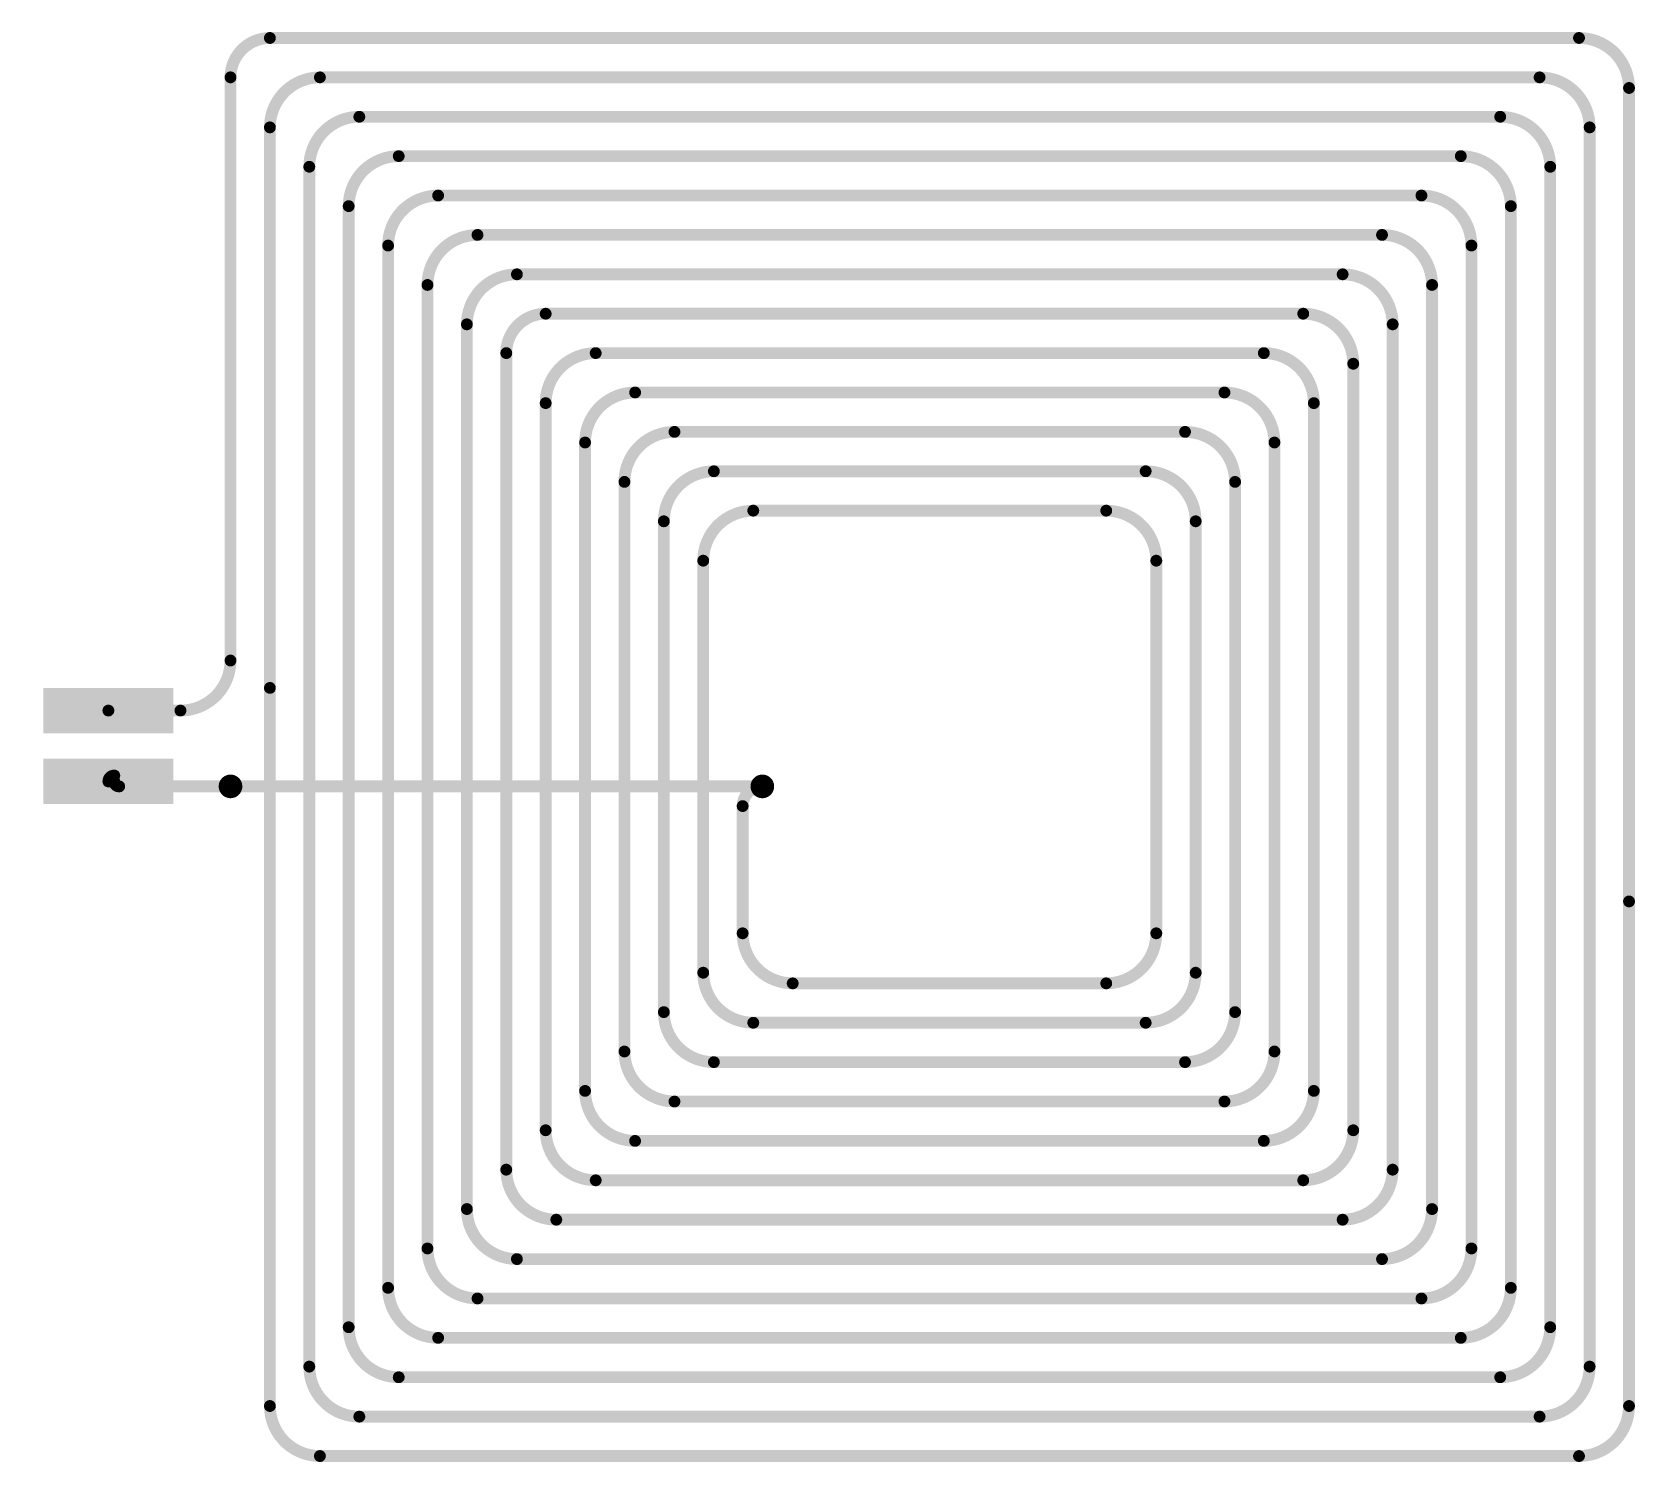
# Model space of a CAD drawing. Header units: inches. Extents: x 76.4 to 117.1, y 59.5 to 95.8.
import ezdxf

# ---------------------------------------------------------------- set-up
doc = ezdxf.new("R2010")
doc.units = ezdxf.units.IN
doc.layers.add('Bottom Layer', color=5, linetype='Continuous')
doc.layers.add('Top Layer', color=1, linetype='Continuous')

msp = doc.modelspace()

# ---------------------------------------------------------------- linework, layer by layer
at = {"layer": 'Bottom Layer', "const_width": 0.15}
for points in [[(81.195, 76.618, 1), (81.645, 76.618, 1)], [(94.695, 76.618, 1), (95.145, 76.618, 1)], [(81.345, 76.618, 1), (81.495, 76.618, 1)], [(94.845, 76.618, 1), (94.995, 76.618, 1)]]:
    msp.add_lwpolyline(points, format="xyb", close=True, dxfattribs=at)
at = {"layer": 'Bottom Layer', "const_width": 0.3}
msp.add_lwpolyline([(81.42, 76.618), (94.92, 76.618)], dxfattribs=at)
at = {"layer": 'Top Layer', "const_width": 0.3}
for points in [[(81.42, 94.618, -0.414214), (82.42, 95.618)], [(115.65, 95.618, -0.414214), (116.92, 94.348)], [(82.42, 93.348, -0.414214), (83.69, 94.618)], [(114.65, 94.618, -0.414214), (115.92, 93.348)], [(83.42, 92.348, -0.414214), (84.69, 93.618)], [(113.65, 93.618, -0.414214), (114.92, 92.348)], [(84.42, 91.348, -0.414214), (85.69, 92.618)], [(112.65, 92.618, -0.414214), (113.92, 91.348)], [(85.42, 90.348, -0.414214), (86.69, 91.618)], [(111.65, 91.618, -0.414214), (112.92, 90.348)], [(86.42, 89.348, -0.414214), (87.69, 90.618)], [(110.65, 90.618, -0.414214), (111.92, 89.348)], [(87.42, 88.348, -0.414214), (88.69, 89.618)], [(109.65, 89.618, -0.414214), (110.92, 88.348)], [(88.42, 87.618, -0.414214), (89.42, 88.618)], [(108.65, 88.618, -0.414214), (109.92, 87.348)], [(89.42, 86.348, -0.414214), (90.69, 87.618)], [(107.65, 87.618, -0.414214), (108.92, 86.348)], [(90.42, 85.348, -0.414214), (91.69, 86.618)], [(106.65, 86.618, -0.414214), (107.92, 85.348)], [(91.42, 84.348, -0.414214), (92.69, 85.618)], [(105.65, 85.618, -0.414214), (106.92, 84.348)], [(92.42, 83.348, -0.414214), (93.69, 84.618)], [(104.65, 84.618, -0.414214), (105.92, 83.348)], [(93.42, 82.348, -0.414214), (94.69, 83.618)], [(103.65, 83.618, -0.414214), (104.92, 82.348)], [(81.42, 79.813, -0.414214), (80.15, 78.543)], [(78.32, 76.743, -0.414214), (78.47, 76.893)], [(78.595, 76.618, -0.414214), (78.47, 76.743)], [(94.42, 76.118, -0.414214), (94.92, 76.618)], [(95.69, 71.618, -0.414214), (94.42, 72.888)], [(104.92, 72.888, -0.414214), (103.65, 71.618)], [(94.69, 70.618, -0.414214), (93.42, 71.888)], [(105.92, 71.888, -0.414214), (104.65, 70.618)], [(93.69, 69.618, -0.414214), (92.42, 70.888)], [(106.92, 70.888, -0.414214), (105.65, 69.618)], [(92.69, 68.618, -0.414214), (91.42, 69.888)], [(107.92, 69.888, -0.414214), (106.65, 68.618)], [(91.69, 67.618, -0.414214), (90.42, 68.888)], [(108.92, 68.888, -0.414214), (107.65, 67.618)], [(90.69, 66.618, -0.414214), (89.42, 67.888)], [(109.92, 67.888, -0.414214), (108.65, 66.618)], [(89.69, 65.618, -0.414214), (88.42, 66.888)], [(110.92, 66.888, -0.414214), (109.65, 65.618)], [(88.69, 64.618, -0.414214), (87.42, 65.888)], [(111.92, 65.888, -0.414214), (110.65, 64.618)], [(87.69, 63.618, -0.414214), (86.42, 64.888)], [(112.92, 64.888, -0.414214), (111.65, 63.618)], [(86.69, 62.618, -0.414214), (85.42, 63.888)], [(113.92, 63.888, -0.414214), (112.65, 62.618)], [(85.69, 61.618, -0.414214), (84.42, 62.888)], [(114.92, 62.888, -0.414214), (113.65, 61.618)], [(84.69, 60.618, -0.414214), (83.42, 61.888)], [(115.92, 61.888, -0.414214), (114.65, 60.618)], [(83.69, 59.618, -0.414214), (82.42, 60.888)], [(116.92, 60.888, -0.414214), (115.65, 59.618)]]:
    msp.add_lwpolyline(points, format="xyb", dxfattribs=at)
at = {"layer": 'Top Layer'}
for points, const_width in [([(82.42, 95.618), (115.65, 95.618)], 0.3), ([(81.42, 79.813), (81.42, 94.618)], 0.3), ([(83.69, 94.618), (114.65, 94.618)], 0.3), ([(116.92, 73.698), (116.92, 94.348)], 0.3), ([(84.69, 93.618), (113.65, 93.618)], 0.3), ([(82.42, 79.118), (82.42, 93.348)], 0.3), ([(115.92, 61.888), (115.92, 93.348)], 0.3), ([(85.69, 92.618), (112.65, 92.618)], 0.3), ([(83.42, 61.888), (83.42, 92.348)], 0.3), ([(114.92, 62.888), (114.92, 92.348)], 0.3), ([(86.69, 91.618), (111.65, 91.618)], 0.3), ([(84.42, 62.888), (84.42, 91.348)], 0.3), ([(113.92, 63.888), (113.92, 91.348)], 0.3), ([(87.69, 90.618), (110.65, 90.618)], 0.3), ([(85.42, 63.888), (85.42, 90.348)], 0.3), ([(112.92, 64.888), (112.92, 90.348)], 0.3), ([(88.69, 89.618), (109.65, 89.618)], 0.3), ([(86.42, 64.888), (86.42, 89.348)], 0.3), ([(111.92, 65.888), (111.92, 89.348)], 0.3), ([(89.42, 88.618), (108.65, 88.618)], 0.3), ([(87.42, 65.888), (87.42, 88.348)], 0.3), ([(110.92, 66.888), (110.92, 88.348)], 0.3), ([(88.42, 66.888), (88.42, 87.618)], 0.3), ([(90.69, 87.618), (107.65, 87.618)], 0.3), ([(109.92, 67.888), (109.92, 87.348)], 0.3), ([(91.69, 86.618), (106.65, 86.618)], 0.3), ([(89.42, 67.888), (89.42, 86.348)], 0.3), ([(108.92, 68.888), (108.92, 86.348)], 0.3), ([(90.42, 68.888), (90.42, 85.348)], 0.3), ([(92.69, 85.618), (105.65, 85.618)], 0.3), ([(107.92, 69.888), (107.92, 85.348)], 0.3), ([(93.69, 84.618), (104.65, 84.618)], 0.3), ([(91.42, 69.888), (91.42, 84.348)], 0.3), ([(106.92, 70.888), (106.92, 84.348)], 0.3), ([(92.42, 70.888), (92.42, 83.348)], 0.3), ([(94.69, 83.618), (103.65, 83.618)], 0.3), ([(105.92, 71.888), (105.92, 83.348)], 0.3), ([(93.42, 71.888), (93.42, 82.348)], 0.3), ([(104.92, 72.888), (104.92, 82.348)], 0.3), ([(77.495, 79.118), (77.495, 77.968)], 1.65), ([(79.145, 79.118), (79.145, 77.968)], 1.65), ([(76.67, 78.831), (79.97, 78.831)], 0.575), ([(82.42, 60.888), (82.42, 79.118)], 0.3), ([(76.67, 78.256), (79.97, 78.256)], 0.575), ([(78.32, 78.543), (80.15, 78.543)], 0.3), ([(77.495, 77.318), (77.495, 76.168)], 1.65), ([(79.145, 77.318), (79.145, 76.168)], 1.65), ([(76.67, 77.03), (79.97, 77.03)], 0.575), ([(76.67, 76.455), (79.97, 76.455)], 0.575), ([(78.595, 76.618), (81.42, 76.618)], 0.3), ([(94.42, 72.888), (94.42, 76.118)], 0.3), ([(116.92, 60.888), (116.92, 73.698)], 0.3), ([(95.69, 71.618), (103.65, 71.618)], 0.3), ([(94.69, 70.618), (104.65, 70.618)], 0.3), ([(93.69, 69.618), (105.65, 69.618)], 0.3), ([(92.69, 68.618), (106.65, 68.618)], 0.3), ([(91.69, 67.618), (107.65, 67.618)], 0.3), ([(90.69, 66.618), (108.65, 66.618)], 0.3), ([(89.69, 65.618), (109.65, 65.618)], 0.3), ([(88.69, 64.618), (110.65, 64.618)], 0.3), ([(87.69, 63.618), (111.65, 63.618)], 0.3), ([(86.69, 62.618), (112.65, 62.618)], 0.3), ([(85.69, 61.618), (113.65, 61.618)], 0.3), ([(84.69, 60.618), (114.65, 60.618)], 0.3), ([(83.69, 59.618), (115.65, 59.618)], 0.3)]:
    msp.add_lwpolyline(points, dxfattribs=dict(at, const_width=const_width))
for points, const_width in [([(82.345, 95.618, 1), (82.495, 95.618, 1)], 0.15), ([(82.345, 95.618, 1), (82.495, 95.618, 1)], 0.15), ([(115.575, 95.618, 1), (115.725, 95.618, 1)], 0.15), ([(115.575, 95.618, 1), (115.725, 95.618, 1)], 0.15), ([(81.345, 94.618, 1), (81.495, 94.618, 1)], 0.15), ([(81.345, 94.618, 1), (81.495, 94.618, 1)], 0.15), ([(83.615, 94.618, 1), (83.765, 94.618, 1)], 0.15), ([(83.615, 94.618, 1), (83.765, 94.618, 1)], 0.15), ([(114.575, 94.618, 1), (114.725, 94.618, 1)], 0.15), ([(114.575, 94.618, 1), (114.725, 94.618, 1)], 0.15), ([(116.845, 94.348, 1), (116.995, 94.348, 1)], 0.15), ([(116.845, 94.348, 1), (116.995, 94.348, 1)], 0.15), ([(84.615, 93.618, 1), (84.765, 93.618, 1)], 0.15), ([(84.615, 93.618, 1), (84.765, 93.618, 1)], 0.15), ([(113.575, 93.618, 1), (113.725, 93.618, 1)], 0.15), ([(113.575, 93.618, 1), (113.725, 93.618, 1)], 0.15), ([(82.345, 93.348, 1), (82.495, 93.348, 1)], 0.15), ([(82.345, 93.348, 1), (82.495, 93.348, 1)], 0.15), ([(115.845, 93.348, 1), (115.995, 93.348, 1)], 0.15), ([(115.845, 93.348, 1), (115.995, 93.348, 1)], 0.15), ([(85.615, 92.618, 1), (85.765, 92.618, 1)], 0.15), ([(85.615, 92.618, 1), (85.765, 92.618, 1)], 0.15), ([(112.575, 92.618, 1), (112.725, 92.618, 1)], 0.15), ([(112.575, 92.618, 1), (112.725, 92.618, 1)], 0.15), ([(83.345, 92.348, 1), (83.495, 92.348, 1)], 0.15), ([(83.345, 92.348, 1), (83.495, 92.348, 1)], 0.15), ([(114.845, 92.348, 1), (114.995, 92.348, 1)], 0.15), ([(114.845, 92.348, 1), (114.995, 92.348, 1)], 0.15), ([(86.615, 91.618, 1), (86.765, 91.618, 1)], 0.15), ([(86.615, 91.618, 1), (86.765, 91.618, 1)], 0.15), ([(111.575, 91.618, 1), (111.725, 91.618, 1)], 0.15), ([(111.575, 91.618, 1), (111.725, 91.618, 1)], 0.15), ([(84.345, 91.348, 1), (84.495, 91.348, 1)], 0.15), ([(84.345, 91.348, 1), (84.495, 91.348, 1)], 0.15), ([(113.845, 91.348, 1), (113.995, 91.348, 1)], 0.15), ([(113.845, 91.348, 1), (113.995, 91.348, 1)], 0.15), ([(87.615, 90.618, 1), (87.765, 90.618, 1)], 0.15), ([(87.615, 90.618, 1), (87.765, 90.618, 1)], 0.15), ([(110.575, 90.618, 1), (110.725, 90.618, 1)], 0.15), ([(110.575, 90.618, 1), (110.725, 90.618, 1)], 0.15), ([(85.345, 90.348, 1), (85.495, 90.348, 1)], 0.15), ([(85.345, 90.348, 1), (85.495, 90.348, 1)], 0.15), ([(112.845, 90.348, 1), (112.995, 90.348, 1)], 0.15), ([(112.845, 90.348, 1), (112.995, 90.348, 1)], 0.15), ([(88.615, 89.618, 1), (88.765, 89.618, 1)], 0.15), ([(88.615, 89.618, 1), (88.765, 89.618, 1)], 0.15), ([(109.575, 89.618, 1), (109.725, 89.618, 1)], 0.15), ([(109.575, 89.618, 1), (109.725, 89.618, 1)], 0.15), ([(86.345, 89.348, 1), (86.495, 89.348, 1)], 0.15), ([(86.345, 89.348, 1), (86.495, 89.348, 1)], 0.15), ([(111.845, 89.348, 1), (111.995, 89.348, 1)], 0.15), ([(111.845, 89.348, 1), (111.995, 89.348, 1)], 0.15), ([(89.345, 88.618, 1), (89.495, 88.618, 1)], 0.15), ([(89.345, 88.618, 1), (89.495, 88.618, 1)], 0.15), ([(108.575, 88.618, 1), (108.725, 88.618, 1)], 0.15), ([(108.575, 88.618, 1), (108.725, 88.618, 1)], 0.15), ([(87.345, 88.348, 1), (87.495, 88.348, 1)], 0.15), ([(87.345, 88.348, 1), (87.495, 88.348, 1)], 0.15), ([(110.845, 88.348, 1), (110.995, 88.348, 1)], 0.15), ([(110.845, 88.348, 1), (110.995, 88.348, 1)], 0.15), ([(88.345, 87.618, 1), (88.495, 87.618, 1)], 0.15), ([(88.345, 87.618, 1), (88.495, 87.618, 1)], 0.15), ([(90.615, 87.618, 1), (90.765, 87.618, 1)], 0.15), ([(90.615, 87.618, 1), (90.765, 87.618, 1)], 0.15), ([(107.575, 87.618, 1), (107.725, 87.618, 1)], 0.15), ([(107.575, 87.618, 1), (107.725, 87.618, 1)], 0.15), ([(109.845, 87.348, 1), (109.995, 87.348, 1)], 0.15), ([(109.845, 87.348, 1), (109.995, 87.348, 1)], 0.15), ([(91.615, 86.618, 1), (91.765, 86.618, 1)], 0.15), ([(91.615, 86.618, 1), (91.765, 86.618, 1)], 0.15), ([(106.575, 86.618, 1), (106.725, 86.618, 1)], 0.15), ([(106.575, 86.618, 1), (106.725, 86.618, 1)], 0.15), ([(89.345, 86.348, 1), (89.495, 86.348, 1)], 0.15), ([(89.345, 86.348, 1), (89.495, 86.348, 1)], 0.15), ([(108.845, 86.348, 1), (108.995, 86.348, 1)], 0.15), ([(108.845, 86.348, 1), (108.995, 86.348, 1)], 0.15), ([(90.345, 85.348, 1), (90.495, 85.348, 1)], 0.15), ([(90.345, 85.348, 1), (90.495, 85.348, 1)], 0.15), ([(92.615, 85.618, 1), (92.765, 85.618, 1)], 0.15), ([(92.615, 85.618, 1), (92.765, 85.618, 1)], 0.15), ([(105.575, 85.618, 1), (105.725, 85.618, 1)], 0.15), ([(105.575, 85.618, 1), (105.725, 85.618, 1)], 0.15), ([(107.845, 85.348, 1), (107.995, 85.348, 1)], 0.15), ([(107.845, 85.348, 1), (107.995, 85.348, 1)], 0.15), ([(93.615, 84.618, 1), (93.765, 84.618, 1)], 0.15), ([(93.615, 84.618, 1), (93.765, 84.618, 1)], 0.15), ([(104.575, 84.618, 1), (104.725, 84.618, 1)], 0.15), ([(104.575, 84.618, 1), (104.725, 84.618, 1)], 0.15), ([(91.345, 84.348, 1), (91.495, 84.348, 1)], 0.15), ([(91.345, 84.348, 1), (91.495, 84.348, 1)], 0.15), ([(106.845, 84.348, 1), (106.995, 84.348, 1)], 0.15), ([(106.845, 84.348, 1), (106.995, 84.348, 1)], 0.15), ([(92.345, 83.348, 1), (92.495, 83.348, 1)], 0.15), ([(92.345, 83.348, 1), (92.495, 83.348, 1)], 0.15), ([(94.615, 83.618, 1), (94.765, 83.618, 1)], 0.15), ([(94.615, 83.618, 1), (94.765, 83.618, 1)], 0.15), ([(103.575, 83.618, 1), (103.725, 83.618, 1)], 0.15), ([(103.575, 83.618, 1), (103.725, 83.618, 1)], 0.15), ([(105.845, 83.348, 1), (105.995, 83.348, 1)], 0.15), ([(105.845, 83.348, 1), (105.995, 83.348, 1)], 0.15), ([(93.345, 82.348, 1), (93.495, 82.348, 1)], 0.15), ([(93.345, 82.348, 1), (93.495, 82.348, 1)], 0.15), ([(104.845, 82.348, 1), (104.995, 82.348, 1)], 0.15), ([(104.845, 82.348, 1), (104.995, 82.348, 1)], 0.15), ([(81.345, 79.813, 1), (81.495, 79.813, 1)], 0.15), ([(81.345, 79.813, 1), (81.495, 79.813, 1)], 0.15), ([(78.033, 78.543, 1), (78.608, 78.543, 1)], 0.575), ([(82.345, 79.118, 1), (82.495, 79.118, 1)], 0.15), ([(82.345, 79.118, 1), (82.495, 79.118, 1)], 0.15), ([(78.245, 78.543, 1), (78.395, 78.543, 1)], 0.15), ([(80.075, 78.543, 1), (80.225, 78.543, 1)], 0.15), ([(80.075, 78.543, 1), (80.225, 78.543, 1)], 0.15), ([(78.033, 76.743, 1), (78.608, 76.743, 1)], 0.575), ([(78.395, 76.893, 1), (78.545, 76.893, 1)], 0.15), ([(81.195, 76.618, 1), (81.645, 76.618, 1)], 0.15), ([(94.695, 76.618, 1), (95.145, 76.618, 1)], 0.15), ([(78.245, 76.743, 1), (78.395, 76.743, 1)], 0.15), ([(78.395, 76.743, 1), (78.545, 76.743, 1)], 0.15), ([(78.52, 76.618, 1), (78.67, 76.618, 1)], 0.15), ([(78.52, 76.618, 1), (78.67, 76.618, 1)], 0.15), ([(81.345, 76.618, 1), (81.495, 76.618, 1)], 0.15), ([(94.845, 76.618, 1), (94.995, 76.618, 1)], 0.15), ([(94.345, 76.118, 1), (94.495, 76.118, 1)], 0.15), ([(94.345, 76.118, 1), (94.495, 76.118, 1)], 0.15), ([(116.845, 73.698, 1), (116.995, 73.698, 1)], 0.15), ([(116.845, 73.698, 1), (116.995, 73.698, 1)], 0.15), ([(94.345, 72.888, 1), (94.495, 72.888, 1)], 0.15), ([(94.345, 72.888, 1), (94.495, 72.888, 1)], 0.15), ([(104.845, 72.888, 1), (104.995, 72.888, 1)], 0.15), ([(104.845, 72.888, 1), (104.995, 72.888, 1)], 0.15), ([(93.345, 71.888, 1), (93.495, 71.888, 1)], 0.15), ([(93.345, 71.888, 1), (93.495, 71.888, 1)], 0.15), ([(105.845, 71.888, 1), (105.995, 71.888, 1)], 0.15), ([(105.845, 71.888, 1), (105.995, 71.888, 1)], 0.15), ([(95.615, 71.618, 1), (95.765, 71.618, 1)], 0.15), ([(95.615, 71.618, 1), (95.765, 71.618, 1)], 0.15), ([(103.575, 71.618, 1), (103.725, 71.618, 1)], 0.15), ([(103.575, 71.618, 1), (103.725, 71.618, 1)], 0.15), ([(92.345, 70.888, 1), (92.495, 70.888, 1)], 0.15), ([(92.345, 70.888, 1), (92.495, 70.888, 1)], 0.15), ([(106.845, 70.888, 1), (106.995, 70.888, 1)], 0.15), ([(106.845, 70.888, 1), (106.995, 70.888, 1)], 0.15), ([(94.615, 70.618, 1), (94.765, 70.618, 1)], 0.15), ([(94.615, 70.618, 1), (94.765, 70.618, 1)], 0.15), ([(104.575, 70.618, 1), (104.725, 70.618, 1)], 0.15), ([(104.575, 70.618, 1), (104.725, 70.618, 1)], 0.15), ([(91.345, 69.888, 1), (91.495, 69.888, 1)], 0.15), ([(91.345, 69.888, 1), (91.495, 69.888, 1)], 0.15), ([(107.845, 69.888, 1), (107.995, 69.888, 1)], 0.15), ([(107.845, 69.888, 1), (107.995, 69.888, 1)], 0.15), ([(93.615, 69.618, 1), (93.765, 69.618, 1)], 0.15), ([(93.615, 69.618, 1), (93.765, 69.618, 1)], 0.15), ([(105.575, 69.618, 1), (105.725, 69.618, 1)], 0.15), ([(105.575, 69.618, 1), (105.725, 69.618, 1)], 0.15), ([(90.345, 68.888, 1), (90.495, 68.888, 1)], 0.15), ([(90.345, 68.888, 1), (90.495, 68.888, 1)], 0.15), ([(92.615, 68.618, 1), (92.765, 68.618, 1)], 0.15), ([(92.615, 68.618, 1), (92.765, 68.618, 1)], 0.15), ([(106.575, 68.618, 1), (106.725, 68.618, 1)], 0.15), ([(106.575, 68.618, 1), (106.725, 68.618, 1)], 0.15), ([(108.845, 68.888, 1), (108.995, 68.888, 1)], 0.15), ([(108.845, 68.888, 1), (108.995, 68.888, 1)], 0.15), ([(89.345, 67.888, 1), (89.495, 67.888, 1)], 0.15), ([(89.345, 67.888, 1), (89.495, 67.888, 1)], 0.15), ([(109.845, 67.888, 1), (109.995, 67.888, 1)], 0.15), ([(109.845, 67.888, 1), (109.995, 67.888, 1)], 0.15), ([(91.615, 67.618, 1), (91.765, 67.618, 1)], 0.15), ([(91.615, 67.618, 1), (91.765, 67.618, 1)], 0.15), ([(107.575, 67.618, 1), (107.725, 67.618, 1)], 0.15), ([(107.575, 67.618, 1), (107.725, 67.618, 1)], 0.15), ([(88.345, 66.888, 1), (88.495, 66.888, 1)], 0.15), ([(88.345, 66.888, 1), (88.495, 66.888, 1)], 0.15), ([(90.615, 66.618, 1), (90.765, 66.618, 1)], 0.15), ([(90.615, 66.618, 1), (90.765, 66.618, 1)], 0.15), ([(108.575, 66.618, 1), (108.725, 66.618, 1)], 0.15), ([(108.575, 66.618, 1), (108.725, 66.618, 1)], 0.15), ([(110.845, 66.888, 1), (110.995, 66.888, 1)], 0.15), ([(110.845, 66.888, 1), (110.995, 66.888, 1)], 0.15), ([(87.345, 65.888, 1), (87.495, 65.888, 1)], 0.15), ([(87.345, 65.888, 1), (87.495, 65.888, 1)], 0.15), ([(111.845, 65.888, 1), (111.995, 65.888, 1)], 0.15), ([(111.845, 65.888, 1), (111.995, 65.888, 1)], 0.15), ([(89.615, 65.618, 1), (89.765, 65.618, 1)], 0.15), ([(89.615, 65.618, 1), (89.765, 65.618, 1)], 0.15), ([(109.575, 65.618, 1), (109.725, 65.618, 1)], 0.15), ([(109.575, 65.618, 1), (109.725, 65.618, 1)], 0.15), ([(86.345, 64.888, 1), (86.495, 64.888, 1)], 0.15), ([(86.345, 64.888, 1), (86.495, 64.888, 1)], 0.15), ([(88.615, 64.618, 1), (88.765, 64.618, 1)], 0.15), ([(88.615, 64.618, 1), (88.765, 64.618, 1)], 0.15), ([(110.575, 64.618, 1), (110.725, 64.618, 1)], 0.15), ([(110.575, 64.618, 1), (110.725, 64.618, 1)], 0.15), ([(112.845, 64.888, 1), (112.995, 64.888, 1)], 0.15), ([(112.845, 64.888, 1), (112.995, 64.888, 1)], 0.15), ([(85.345, 63.888, 1), (85.495, 63.888, 1)], 0.15), ([(85.345, 63.888, 1), (85.495, 63.888, 1)], 0.15), ([(113.845, 63.888, 1), (113.995, 63.888, 1)], 0.15), ([(113.845, 63.888, 1), (113.995, 63.888, 1)], 0.15), ([(87.615, 63.618, 1), (87.765, 63.618, 1)], 0.15), ([(87.615, 63.618, 1), (87.765, 63.618, 1)], 0.15), ([(111.575, 63.618, 1), (111.725, 63.618, 1)], 0.15), ([(111.575, 63.618, 1), (111.725, 63.618, 1)], 0.15), ([(84.345, 62.888, 1), (84.495, 62.888, 1)], 0.15), ([(84.345, 62.888, 1), (84.495, 62.888, 1)], 0.15), ([(86.615, 62.618, 1), (86.765, 62.618, 1)], 0.15), ([(86.615, 62.618, 1), (86.765, 62.618, 1)], 0.15), ([(112.575, 62.618, 1), (112.725, 62.618, 1)], 0.15), ([(112.575, 62.618, 1), (112.725, 62.618, 1)], 0.15), ([(114.845, 62.888, 1), (114.995, 62.888, 1)], 0.15), ([(114.845, 62.888, 1), (114.995, 62.888, 1)], 0.15), ([(83.345, 61.888, 1), (83.495, 61.888, 1)], 0.15), ([(83.345, 61.888, 1), (83.495, 61.888, 1)], 0.15), ([(115.845, 61.888, 1), (115.995, 61.888, 1)], 0.15), ([(115.845, 61.888, 1), (115.995, 61.888, 1)], 0.15), ([(85.615, 61.618, 1), (85.765, 61.618, 1)], 0.15), ([(85.615, 61.618, 1), (85.765, 61.618, 1)], 0.15), ([(113.575, 61.618, 1), (113.725, 61.618, 1)], 0.15), ([(113.575, 61.618, 1), (113.725, 61.618, 1)], 0.15), ([(82.345, 60.888, 1), (82.495, 60.888, 1)], 0.15), ([(82.345, 60.888, 1), (82.495, 60.888, 1)], 0.15), ([(116.845, 60.888, 1), (116.995, 60.888, 1)], 0.15), ([(116.845, 60.888, 1), (116.995, 60.888, 1)], 0.15), ([(84.615, 60.618, 1), (84.765, 60.618, 1)], 0.15), ([(84.615, 60.618, 1), (84.765, 60.618, 1)], 0.15), ([(114.575, 60.618, 1), (114.725, 60.618, 1)], 0.15), ([(114.575, 60.618, 1), (114.725, 60.618, 1)], 0.15), ([(83.615, 59.618, 1), (83.765, 59.618, 1)], 0.15), ([(83.615, 59.618, 1), (83.765, 59.618, 1)], 0.15), ([(115.575, 59.618, 1), (115.725, 59.618, 1)], 0.15), ([(115.575, 59.618, 1), (115.725, 59.618, 1)], 0.15)]:
    msp.add_lwpolyline(points, format="xyb", close=True, dxfattribs=dict(at, const_width=const_width))

doc.saveas('drawing.dxf')
